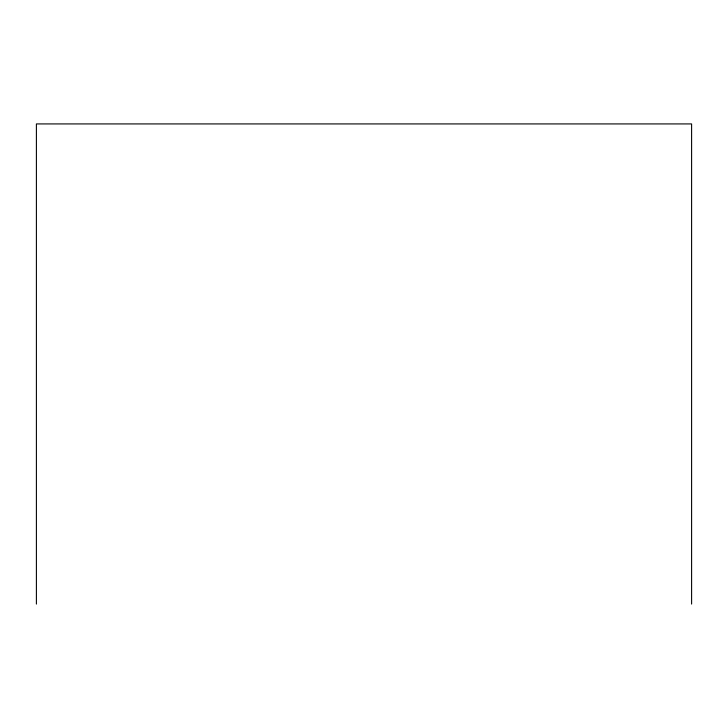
<?xml version="1.0" encoding="UTF-8"?>
<svg xmlns="http://www.w3.org/2000/svg" width="728" height="728" viewBox="0 0 728 728"><rect width="100%" height="100%" fill="white"/><g stroke="black" fill="none" stroke-linecap="round" stroke-linejoin="round"><path stroke-width="1.09" d="M691.6 604.076L691.6 123.924L36.4 123.924L36.4 604.076"/></g></svg>
